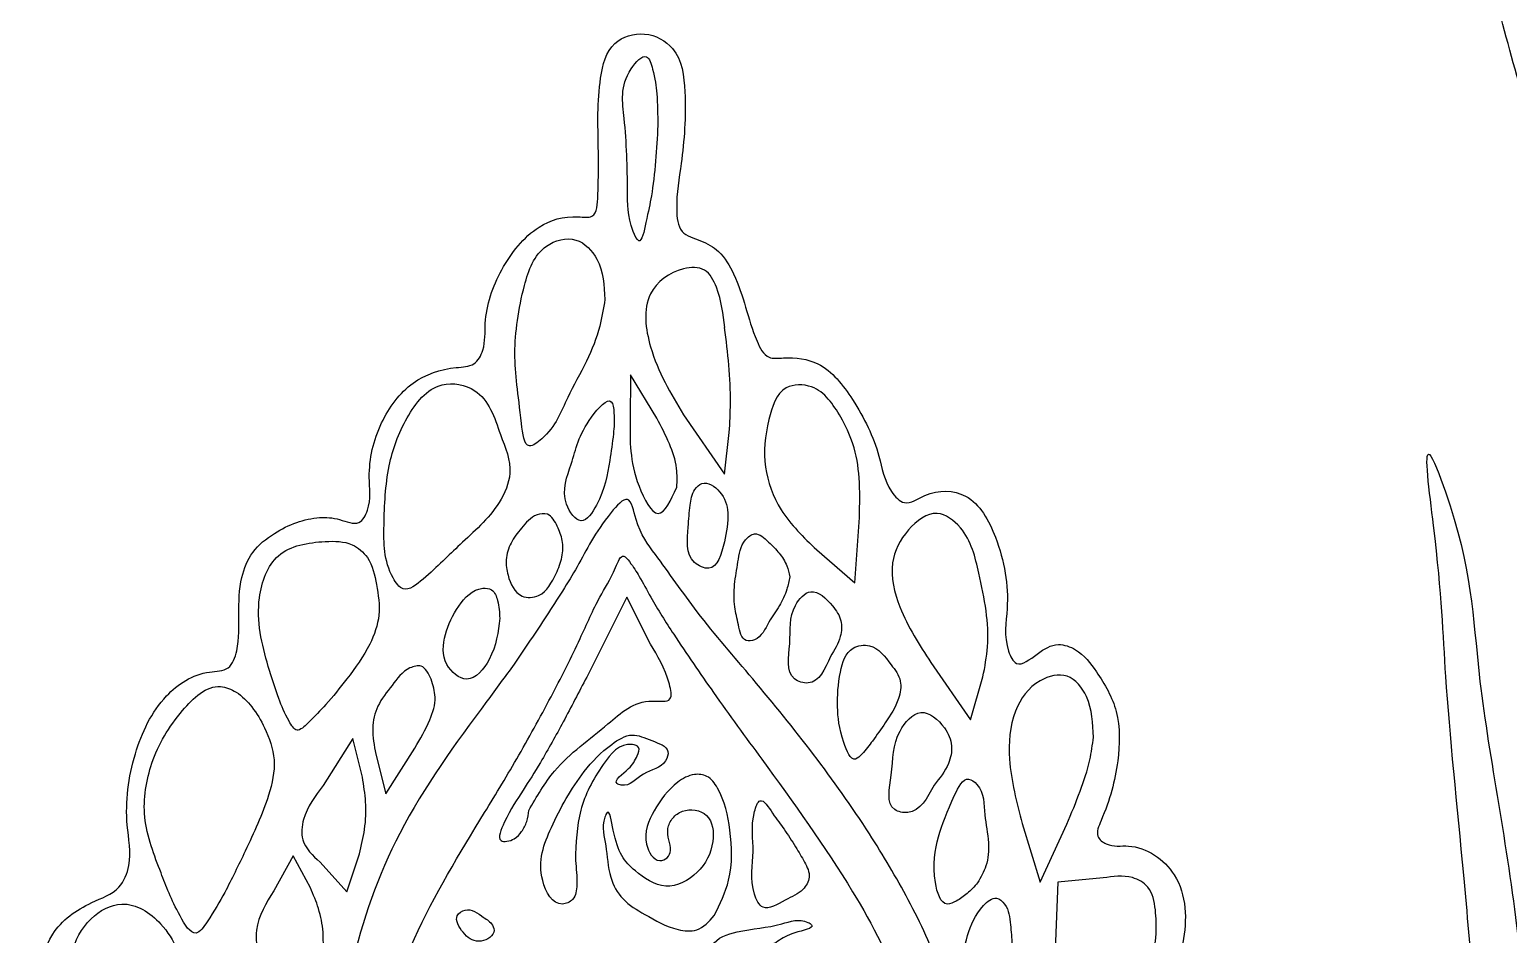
# Model space of a CAD drawing. Extents: x 1 to 188, y -1 to 173.
# Drawn here: x 86.24 to 113.23, y 89.66 to 106.17 of the extents above; entities that cross this region are included whole.
import ezdxf

# ---------------------------------------------------------------- set-up
doc = ezdxf.new("R2010")
doc.units = 0
doc.layers.get('0').update_dxf_attribs({"linetype": 'CONTINUOUS'})

msp = doc.modelspace()

# ---------------------------------------------------------------- linework, layer by layer
at = {"color": 7}
for p, q in [((97.702158, 104.422546), (97.702158, 104.422546)), ((96.736344, 101.247173), (96.736344, 101.247173)), ((98.922903, 100.7344), (98.923007, 100.7344)), ((97.202151, 99.874099), (97.200828, 99.035844)), ((97.686238, 99.080349), (97.202151, 99.874099)), ((98.171624, 99.141301), (98.919054, 98.058266)), ((101.045156, 99.103238), (101.045156, 99.103238)), ((98.919054, 98.058266), (99.007655, 98.818332)), ((94.828471, 98.784386), (94.828471, 98.784386)), ((96.824004, 98.308218), (96.824004, 98.308218)), ((98.050932, 97.823578), (98.050861, 97.823578)), ((101.300407, 96.078797), (101.381983, 97.271734)), ((98.918406, 96.829023), (98.918406, 96.829023)), ((100.602867, 96.681123), (101.300407, 96.078797)), ((95.848665, 96.250334), (95.848678, 96.250334)), ((100.109782, 96.188104), (100.109782, 96.188104)), ((103.562962, 96.251734), (103.562962, 96.251734)), ((97.139186, 95.816002), (96.404123, 94.358727)), ((97.566149, 94.960128), (97.139186, 95.816002)), ((94.818115, 95.430628), (94.818115, 95.430628)), ((100.855076, 94.735457), (100.855076, 94.735457)), ((102.687054, 94.62276), (103.412242, 93.576312)), ((92.02792, 94.325543), (92.02792, 94.325543)), ((93.564408, 94.317071), (93.564408, 94.317071)), ((103.412242, 93.576312), (103.636889, 94.359611)), ((101.854773, 93.525425), (101.854773, 93.525425)), ((92.135209, 93.234767), (91.592411, 92.377477)), ((92.311871, 92.53089), (92.135209, 93.234767)), ((105.655041, 93.259516), (105.655041, 93.259516)), ((92.556335, 92.951821), (92.738522, 92.225932)), ((92.738522, 92.225932), (93.268321, 93.062692)), ((92.311871, 92.53089), (92.311871, 92.53089)), ((102.747114, 92.388679), (102.747114, 92.388679)), ((95.347282, 91.924804), (95.347282, 91.924804)), ((104.355911, 91.683644), (104.68438, 90.613682)), ((104.68438, 90.613682), (105.168269, 91.672016)), ((90.17259, 91.183733), (90.17259, 91.183733)), ((91.047803, 91.099365), (90.693378, 90.459647)), ((91.361771, 90.512709), (91.047803, 91.099365)), ((91.538036, 90.980488), (92.026457, 90.44079)), ((92.026457, 90.44079), (92.257494, 91.133904)), ((96.197396, 91.011055), (96.197396, 91.011055)), ((100.382964, 90.981967), (100.382964, 90.981967)), ((91.361771, 90.512709), (91.361771, 90.512709)), ((103.540372, 90.602845), (103.540372, 90.602845)), ((105.004574, 90.613682), (104.925664, 88.63734)), ((105.830899, 90.694089), (105.004574, 90.613682)), ((94.523295, 89.970912), (94.523295, 89.970912)), ((98.733949, 90.005128), (98.733949, 90.005141))]:
    msp.add_line(p, q, dxfattribs=at)
for points, knots in [([(117.446219, 102.850662), (117.865267, 104.054382), (118.766193, 106.642302), (120.568147, 110.584883), (122.807544, 114.843044), (124.917188, 118.64939), (126.413617, 121.887692), (126.655291, 124.124901), (126.634353, 125.788718), (126.101558, 127.35199), (125.221147, 129.05381), (124.334047, 130.751263), (123.804243, 132.335608), (123.814509, 133.733146), (123.92034, 135.233425), (124.291992, 136.962873), (124.869288, 138.959057), (125.481406, 140.963585), (125.847211, 142.915836), (125.885482, 144.684504), (125.904662, 146.254648), (125.707989, 147.609298), (124.652392, 150.044874), (121.599069, 153.573456), (115.550244, 156.867058), (109.373213, 158.898534), (103.045572, 159.422406), (96.563936, 159.176204), (89.237774, 158.553854), (82.648987, 157.860588), (77.964211, 157.116389), (74.821133, 156.092497), (72.377963, 154.30178), (69.993761, 151.912538), (67.405841, 148.68157), (64.892255, 145.299655), (63.806221, 141.033954), (64.66931, 137.906266), (65.301458, 135.533253), (65.569231, 134.218868), (65.768545, 133.145069), (65.576987, 132.092694), (65.314565, 130.839715), (64.653574, 128.360181), (63.572866, 125.189942), (64.478926, 120.703363), (66.840087, 117.827486), (68.750721, 115.16341), (70.007088, 113.337302), (71.282828, 111.362551), (72.385125, 109.067236), (73.44554, 106.616931), (73.957275, 104.749094), (74.185371, 103.806376), (74.243205, 103.415413), (74.910113, 103.231481), (74.99646, 105.42676), (75.944609, 106.983604), (76.53994, 109.336243), (76.929217, 111.37957), (77.137844, 113.336094), (77.30285, 115.589708), (77.29733, 117.470063), (77.421216, 118.892311), (77.088255, 119.386339), (76.720948, 119.531255), (76.614576, 119.183169), (76.788755, 118.833282), (76.863654, 118.272256), (76.938711, 117.636754), (76.950484, 117.173297), (76.956407, 116.94014)], [0, 0, 0, 0, 3.821929, 8.216898, 12.98969, 18.241239, 21.318988, 23.569141, 24.935939, 26.27059, 28.46998, 30.687409, 32.018652, 33.424345, 34.837839, 36.533392, 38.713708, 41.074361, 42.81839, 44.650183, 46.370958, 47.529455, 48.721388, 54.283135, 61.087564, 69.190288, 73.589715, 80.064205, 88.627765, 95.649947, 99.929349, 102.86038, 105.449182, 108.926439, 112.965365, 117.881479, 121.449532, 125.706272, 127.384625, 128.832509, 129.741116, 130.624447, 132.006177, 133.592136, 138.333588, 141.823084, 146.770997, 149.297697, 151.684286, 153.416201, 156.346899, 159.293101, 161.473738, 162.009032, 162.353139, 162.484879, 163.900076, 166.490474, 169.146982, 170.757758, 172.794504, 175.036781, 177.490387, 178.597616, 179.035581, 179.30404, 179.481569, 179.934792, 180.470401, 181.160675, 181.859513, 181.859513, 181.859513, 181.859513]), ([(109.814048, 144.635614), (110.074855, 144.66424), (110.579785, 144.719661), (111.392565, 144.511368), (112.092492, 144.140706), (112.762035, 143.741482), (113.159928, 143.595919), (113.527326, 143.315524), (113.56884, 143.697819), (113.599222, 144.062885), (113.603768, 144.929975), (113.655586, 146.034826), (114.019029, 147.247586), (114.188387, 148.078396), (114.835719, 148.523487), (114.68516, 147.238941), (114.745041, 146.061579), (114.653117, 143.665819), (115.551891, 141.173361), (117.279047, 138.723328), (119.121168, 136.154241), (120.655106, 133.664787), (121.748672, 131.601432), (122.370421, 129.410121), (122.215633, 126.196509), (121.93378, 122.766813), (121.622476, 119.595365), (120.954204, 117.578795), (119.629481, 115.925077), (117.624192, 114.697899), (115.349518, 114.258419), (113.810543, 114.303665), (113.130365, 115.38142), (113.095116, 114.251615), (113.218526, 113.442069), (113.389029, 111.87347), (113.658891, 110.395651), (114.10871, 108.323954), (114.927389, 105.499777), (115.845718, 103.914728), (116.490987, 100.901192), (117.022637, 101.64062), (117.202716, 102.144603), (117.357221, 102.592601), (117.446219, 102.850656)], [0, 0, 0, 0, 0.781814, 1.513619, 2.463513, 3.192711, 3.735649, 3.975555, 4.154905, 4.607851, 5.241053, 6.659716, 7.960509, 8.992891, 9.238203, 9.829524, 11.362751, 13.993134, 16.339871, 19.313011, 22.906985, 25.845323, 28.076769, 29.895703, 32.597541, 37.632471, 40.266089, 42.136036, 43.910512, 46.511331, 49.01211, 50.734677, 51.147669, 51.566173, 52.978287, 54.381669, 56.021929, 57.547042, 60.810467, 64.056746, 65.599297, 65.863679, 66.460744, 67.271921, 67.271921, 67.271921, 67.271921]), ([(113.071349, 79.68179), (113.04682, 80.681541), (112.989771, 83.00669), (112.747128, 86.721988), (112.453284, 90.509899), (112.050932, 94.321817), (112.013338, 96.110944), (111.620347, 98.940752), (112.5603, 96.552317), (112.603641, 94.169236), (113.355865, 90.644262), (113.562678, 87.63183), (114.04882, 86.446497), (113.839323, 85.164373), (114.238261, 85.233433), (114.447602, 85.408361), (114.753338, 85.658518), (115.11294, 85.968748), (115.513249, 86.247879), (116.128091, 86.641146), (117.1516, 86.831113), (118.388688, 86.83287), (119.354066, 86.532909), (119.83398, 86.251065), (120.090105, 86.104825), (120.745598, 86.637093), (119.09513, 88.839555), (118.69797, 91.714567), (116.826325, 95.752925), (115.195556, 99.797893), (113.770401, 103.857145), (112.904382, 107.039133), (112.346875, 109.570642), (112.187454, 111.790674), (112.196924, 114.119464), (112.246785, 116.459882), (112.328258, 118.278266), (112.458524, 119.684536), (112.597148, 120.472509), (112.659646, 121.089291), (112.284431, 121.221987), (111.907647, 120.962884), (111.925769, 120.134792), (111.870092, 119.071226), (111.881144, 117.877922), (111.741845, 116.88878), (111.201045, 115.981748), (110.349079, 115.082825), (108.994952, 114.387944), (107.619402, 114.261587), (106.672579, 114.324225), (105.925116, 114.166833), (105.953722, 113.635999), (105.812525, 113.13808), (105.52472, 112.549209), (104.986463, 111.675183), (103.990305, 110.712915), (102.47686, 109.945539), (101.086732, 109.691985), (99.996262, 109.698437), (99.210751, 110.007733), (98.771913, 110.358426), (98.521319, 110.558686)], [0, 0, 0, 0, 3.003591, 6.985535, 11.085953, 14.722961, 17.488728, 18.784951, 19.523636, 22.909573, 27.551259, 29.853106, 31.526741, 32.210397, 32.335267, 32.623652, 33.027175, 33.521366, 34.04652, 34.491576, 35.699792, 37.079743, 38.215663, 38.599667, 38.849046, 38.959182, 40.944183, 44.577963, 48.851061, 53.734948, 57.829056, 61.708248, 63.633629, 65.59139, 68.36778, 70.624433, 72.599371, 73.867508, 74.769632, 75.175263, 75.447596, 75.75635, 76.39068, 77.710848, 79.074764, 79.943706, 80.65977, 82.201618, 83.601161, 85.144912, 86.190761, 86.647181, 87.074408, 87.554292, 88.245028, 89.012898, 90.635632, 92.318682, 94.031522, 94.83303, 95.553274, 96.512079, 96.512079, 96.512079, 96.512079]), ([(81.21165, 77.116257), (80.945817, 77.503504), (80.484374, 78.175702), (80.643511, 79.527056), (81.529241, 80.273408), (82.311437, 81.080512), (82.950729, 81.866708), (83.633061, 82.88635), (84.249728, 83.917785), (85.247455, 84.687101), (86.130836, 84.549482), (86.546477, 84.23689), (86.925236, 84.290667), (86.816198, 84.642088), (86.839323, 84.99486), (86.870565, 85.479813), (86.973377, 86.027805), (87.052767, 86.615729), (86.973228, 87.23682), (86.664099, 87.933723), (86.336723, 88.7454), (86.578179, 89.748076), (87.245433, 90.22287), (87.88434, 90.438649), (88.121149, 91.022071), (87.948874, 91.843949), (88.091634, 92.934612), (88.590184, 94.002767), (89.307514, 94.471025), (89.902683, 94.464636), (90.072466, 94.959319), (90.048201, 95.500258), (90.062192, 96.123897), (90.279998, 96.666721), (90.676714, 96.982345), (91.094969, 97.192385), (91.512279, 97.284756), (91.881552, 97.260965), (92.25204, 97.089302), (92.48644, 97.52036), (92.384767, 98.135867), (92.586376, 98.994985), (93.162661, 99.77988), (93.837712, 100.015363), (94.365033, 100.01889), (94.566499, 100.387108), (94.516381, 100.991449), (94.804829, 101.816638), (95.409255, 102.592558), (96.057967, 102.798453), (96.592734, 102.709479), (96.621596, 103.379934), (96.621869, 104.126506), (96.584432, 105.081771), (96.805079, 105.969935), (97.474424, 106.174301), (98.121407, 105.826892), (98.23901, 104.85072), (98.165081, 103.872564), (98.019541, 103.06414), (98.075951, 102.441922), (98.499583, 102.334653), (98.860584, 102.125616), (99.128318, 101.673506), (99.310749, 101.098691), (99.452394, 100.594901), (99.674522, 100.147488), (100.131641, 100.206309), (100.74774, 100.123769), (101.336552, 99.362751), (101.74043, 98.541852), (101.846552, 97.848399), (102.221286, 97.445827), (102.679497, 97.787541), (103.455153, 97.761371), (103.979066, 96.78465), (104.148857, 95.77652), (103.994404, 95.023964), (104.260789, 94.48413), (104.643144, 94.808416), (104.969773, 95.002841), (105.421763, 94.849503), (105.768539, 94.392468), (106.154128, 93.72522), (106.123307, 92.725733), (105.932192, 92.037219), (105.671073, 91.465303), (105.947571, 91.24208), (106.49401, 91.34846), (107.351775, 90.749275), (107.376168, 89.354231), (106.940528, 88.524539), (106.69896, 88.064462)], [0, 0, 0, 0, 1.367087, 2.37304, 3.742671, 4.687002, 5.77206, 6.770142, 8.363903, 9.393074, 10.311077, 10.780126, 10.961266, 11.242665, 11.606566, 12.115002, 12.661467, 13.290748, 13.884323, 14.508781, 15.578568, 16.443394, 17.36032, 17.930625, 18.365507, 19.098326, 20.408261, 21.609671, 22.510056, 22.854876, 23.203989, 23.868357, 24.546136, 25.041865, 25.567398, 26.020944, 26.447755, 26.815118, 27.17159, 27.441185, 28.045259, 29.061473, 29.99055, 30.825815, 31.154051, 31.450871, 31.941602, 32.964832, 33.998404, 34.737851, 34.988333, 35.3839, 36.269941, 37.526156, 38.207084, 38.777681, 39.353912, 40.174917, 41.481609, 42.325491, 42.738865, 43.115476, 43.496738, 43.988698, 44.636648, 45.286542, 45.653468, 45.915608, 46.553256, 47.463892, 48.6037, 49.286648, 49.598069, 49.99254, 50.733077, 51.662479, 52.979677, 53.757793, 54.026307, 54.436516, 54.861518, 55.1868, 55.741923, 56.553247, 57.454521, 58.587049, 58.876501, 59.084332, 59.491022, 60.477387, 61.728022, 63.284744, 63.284744, 63.284744, 63.284744]), ([(97.702158, 104.422546), (97.699645, 104.620415), (97.695148, 104.97439), (97.644621, 105.35406), (97.501523, 105.802105), (96.988919, 105.24556), (97.124466, 104.441916), (97.157733, 103.379659), (97.142483, 102.723985), (97.389791, 102.185283), (97.509482, 102.776681), (97.597238, 103.151469), (97.671339, 103.7852), (97.691834, 104.209044), (97.702158, 104.422546)], [0, 0, 0, 0, 0.578692, 1.035245, 1.28758, 1.643229, 2.556679, 3.874995, 4.62603, 4.822995, 5.180431, 5.675657, 6.316407, 6.966783, 6.966783, 6.966783, 6.966783]), ([(96.736344, 101.247173), (96.723184, 101.501208), (96.700908, 101.931206), (96.231089, 102.43666), (95.506781, 102.246242), (95.195319, 101.36244), (95.035513, 100.202483), (95.17209, 99.428708), (95.269755, 98.463793), (95.817555, 98.861771), (96.00959, 99.416396), (96.40841, 100.097814), (96.647966, 100.695491), (96.710308, 101.084646), (96.736344, 101.247173)], [0, 0, 0, 0, 0.749667, 1.268939, 1.816521, 2.641881, 3.887315, 5.173402, 5.607146, 5.864333, 6.756788, 7.501158, 8.187818, 8.680259, 8.680259, 8.680259, 8.680259]), ([(98.923007, 100.7344), (98.895447, 100.979083), (98.853949, 101.347508), (98.592759, 101.847706), (98.023217, 101.832988), (97.393081, 101.349468), (97.543073, 100.194419), (97.938726, 99.531515), (98.171624, 99.141301)], [0, 0, 0, 0, 0.751619, 1.131731, 1.514549, 2.270888, 3.236086, 4.617262, 4.617262, 4.617262, 4.617262]), ([(99.007655, 98.818332), (99.017456, 98.99871), (99.039725, 99.408543), (99.005729, 100.049369), (98.950532, 100.50589), (98.922903, 100.7344)], [0, 0, 0, 0, 0.541666, 1.230704, 1.921247, 1.921247, 1.921247, 1.921247]), ([(94.828471, 98.784386), (94.722981, 99.100511), (94.548651, 99.622927), (93.623392, 99.804239), (93.064029, 99.074057), (92.741387, 98.181428), (92.699397, 97.160745), (92.696113, 96.397027), (93.075294, 95.857398), (93.605858, 96.29681), (94.093419, 96.795097), (94.764176, 97.367965), (95.090485, 98.129403), (94.922714, 98.548796), (94.828471, 98.784386)], [0, 0, 0, 0, 0.926339, 1.530836, 2.406219, 3.341334, 4.427413, 5.406823, 5.679854, 6.084414, 7.00644, 8.054593, 8.62264, 9.350731, 9.350731, 9.350731, 9.350731]), ([(101.045156, 99.103238), (100.900033, 99.333341), (100.667004, 99.702823), (99.914731, 99.708639), (99.68368, 98.964176), (99.599566, 98.207568), (99.92592, 97.326751), (100.365191, 96.907803), (100.602867, 96.681123)], [0, 0, 0, 0, 0.766234, 1.230365, 1.888654, 2.757402, 3.586851, 4.564757, 4.564757, 4.564757, 4.564757]), ([(96.824004, 98.308218), (96.849452, 98.474141), (96.894838, 98.770059), (96.918048, 99.096222), (96.860539, 99.541392), (96.265707, 98.880057), (96.182115, 98.335431), (95.88804, 97.646453), (96.307355, 97.061617), (96.723252, 97.67014), (96.783311, 98.050507), (96.824004, 98.308218)], [0, 0, 0, 0, 0.492512, 0.878375, 1.084395, 1.538336, 2.475698, 3.213522, 3.612864, 4.01487, 4.859514, 4.859514, 4.859514, 4.859514]), ([(98.050861, 97.823578), (98.054531, 97.938209), (98.063244, 98.210391), (97.919148, 98.638065), (97.766251, 98.92841), (97.686238, 99.080349)], [0, 0, 0, 0, 0.342054, 0.812179, 1.328275, 1.328275, 1.328275, 1.328275]), ([(101.381983, 97.271734), (101.38816, 97.512594), (101.399734, 97.963951), (101.302278, 98.595667), (101.125884, 98.943876), (101.045156, 99.103238)], [0, 0, 0, 0, 0.723153, 1.355144, 1.88846, 1.88846, 1.88846, 1.88846]), ([(97.200828, 99.035844), (97.192443, 98.672042), (97.179819, 98.124373), (97.714702, 97.095385), (97.94011, 97.583564), (98.050932, 97.823578)], [0, 0, 0, 0, 1.202994, 1.810997, 2.39903, 2.39903, 2.39903, 2.39903]), ([(98.918406, 96.829023), (98.955836, 97.005625), (99.022327, 97.319344), (98.897224, 97.741798), (98.551831, 97.96651), (98.334176, 97.750389), (98.279025, 97.459083), (98.259336, 97.027191), (98.193032, 96.493093), (98.767736, 96.243104), (98.858222, 96.594983), (98.918406, 96.829023)], [0, 0, 0, 0, 0.531174, 0.943586, 1.300979, 1.466986, 1.765847, 2.167114, 2.822634, 3.105176, 3.666333, 3.666333, 3.666333, 3.666333]), ([(94.632931, 78.100431), (94.185561, 78.918277), (93.342626, 80.459263), (92.587686, 82.932842), (92.3898, 85.306336), (92.513004, 87.567269), (93.250914, 89.790986), (94.298579, 91.483107), (95.186637, 92.949087), (95.768731, 94.01546), (96.249237, 94.961892), (96.60898, 95.793423), (96.864797, 96.176346), (97.047645, 96.646456), (97.236107, 96.401145), (97.381032, 96.175582), (97.628809, 95.702288), (98.075414, 95.00123), (98.757262, 94.012351), (99.880949, 92.473992), (101.167348, 90.70406), (102.24186, 88.665833), (102.676732, 86.875773), (102.678015, 85.211389), (102.573562, 83.481525), (102.127104, 82.566331), (102.103949, 81.675072), (102.37018, 82.22289), (102.592361, 82.588651), (102.984409, 83.511827), (103.140541, 84.697244), (103.147375, 86.160171), (103.169744, 87.645123), (102.882063, 89.069513), (102.299318, 90.290396), (101.514693, 91.613911), (100.559316, 92.957033), (99.477778, 94.289006), (98.47004, 95.444137), (97.754793, 96.476593), (97.320318, 97.043119), (97.195845, 97.758416), (96.584403, 97.074036), (96.289887, 96.425959), (95.662585, 95.465898), (95.129942, 94.653096), (94.172859, 93.37188), (92.928143, 91.660305), (91.987761, 89.04189), (91.776396, 86.243065), (91.999739, 83.419509), (93.086491, 80.120599), (93.962012, 78.980809), (95.382883, 76.10694), (95.35319, 77.269151), (94.969217, 77.712303), (94.63292, 78.100431)], [0, 0, 0, 0, 2.791688, 5.260099, 7.689056, 9.908335, 12.005644, 14.637131, 15.855511, 17.156367, 18.259757, 19.101024, 19.713502, 19.967637, 20.115461, 20.437412, 20.868627, 21.667809, 22.956923, 24.458265, 27.389468, 29.511398, 31.334585, 32.828247, 34.551371, 36.2693, 36.372747, 36.658377, 37.254852, 38.252652, 39.342651, 40.919304, 42.605558, 43.79585, 45.238166, 46.638785, 48.411286, 50.180142, 51.767869, 53.062905, 53.793674, 54.190853, 54.57001, 55.740719, 56.795762, 57.85575, 58.692424, 61.583458, 64.169155, 66.928852, 69.888202, 72.865083, 76.231861, 77.498518, 77.714755, 79.240019, 79.240019, 79.240019, 79.240019]), ([(95.848678, 96.250334), (95.889842, 96.347781), (95.970017, 96.537579), (95.979724, 96.848494), (95.875562, 97.106537), (95.736986, 97.361383), (95.419754, 97.324982), (95.220818, 97.08584), (95.00882, 96.821489), (94.915877, 96.508922), (94.963787, 96.164694), (95.136248, 95.784778), (95.636729, 95.820912), (95.766831, 96.084523), (95.848665, 96.250334)], [0, 0, 0, 0, 0.316486, 0.61642, 0.893263, 1.176094, 1.365351, 1.737995, 2.070339, 2.387629, 2.672152, 3.130335, 3.433887, 3.948535, 3.948535, 3.948535, 3.948535]), ([(103.562962, 96.251734), (103.49578, 96.546965), (103.391507, 97.005189), (102.769683, 97.477688), (102.212407, 97.043633), (101.89229, 96.409834), (102.120534, 95.495418), (102.477257, 94.945928), (102.687054, 94.62276)], [0, 0, 0, 0, 0.898542, 1.394617, 1.998149, 2.667374, 3.481342, 4.643617, 4.643617, 4.643617, 4.643617]), ([(100.109782, 96.188104), (100.095998, 96.256656), (100.064607, 96.412769), (99.91925, 96.6314), (99.73164, 96.816222), (99.499621, 97.035841), (99.216002, 96.813199), (99.171002, 96.458846), (99.091749, 96.055458), (99.088577, 95.653522), (99.173283, 95.338261), (99.235384, 94.99117), (99.579824, 95.041935), (99.7118, 95.357964), (99.924922, 95.646351), (100.060714, 95.927045), (100.095329, 96.111208), (100.109782, 96.188104)], [0, 0, 0, 0, 0.208824, 0.475557, 0.757629, 1.052135, 1.250839, 1.676934, 2.089771, 2.502149, 2.83622, 3.154685, 3.308229, 3.72459, 4.081355, 4.408187, 4.642481, 4.642481, 4.642481, 4.642481]), ([(92.02792, 94.325543), (92.179123, 94.528325), (92.441018, 94.879557), (92.657387, 95.487478), (92.574781, 96.031328), (92.475051, 96.51757), (92.097375, 96.83782), (91.501263, 96.844064), (90.689454, 96.71046), (90.310075, 95.645423), (90.51948, 94.764898), (90.764665, 94.001604), (90.9107, 93.644411), (91.113224, 93.315402), (91.392778, 93.600117), (91.671988, 93.871245), (91.899438, 94.161553), (92.02792, 94.325543)], [0, 0, 0, 0, 0.758356, 1.313526, 1.871841, 2.391755, 2.755611, 3.250771, 4.139952, 4.980997, 6.246759, 6.861357, 7.318531, 7.533432, 7.768953, 8.237612, 8.846041, 8.846041, 8.846041, 8.846041]), ([(103.636889, 94.359611), (103.671561, 94.543326), (103.746698, 94.941453), (103.710226, 95.583993), (103.613159, 96.024124), (103.562962, 96.251734)], [0, 0, 0, 0, 0.559347, 1.212153, 1.91131, 1.91131, 1.91131, 1.91131]), ([(94.818115, 95.430628), (94.812528, 95.537255), (94.803171, 95.715797), (94.705678, 95.967764), (94.362033, 96.005284), (94.030633, 95.64892), (93.797499, 95.161048), (93.74728, 94.598818), (94.258062, 94.17255), (94.739817, 94.759191), (94.789106, 95.181866), (94.818115, 95.430628)], [0, 0, 0, 0, 0.327774, 0.548842, 0.713761, 1.257283, 1.832635, 2.377717, 2.826816, 3.369473, 4.145686, 4.145686, 4.145686, 4.145686]), ([(100.855076, 94.735457), (100.926728, 94.850899), (101.049184, 95.048196), (101.073704, 95.407226), (100.875239, 95.697149), (100.516406, 96.047488), (100.077033, 95.560984), (100.157054, 95.026144), (100.013676, 94.348258), (100.609203, 94.17018), (100.753362, 94.50161), (100.855076, 94.735457)], [0, 0, 0, 0, 0.40494, 0.692061, 1.006182, 1.477991, 1.850684, 2.562018, 3.203736, 3.467682, 4.100195, 4.100195, 4.100195, 4.100195]), ([(95.347282, 91.924804), (95.491798, 92.175672), (95.854788, 92.805791), (96.714484, 93.396503), (97.324471, 93.994154), (97.994215, 93.875187), (97.871787, 94.467632), (97.697236, 94.748898), (97.566149, 94.960128)], [0, 0, 0, 0, 0.859552, 2.158985, 3.072547, 3.393683, 3.66261, 4.473687, 4.473687, 4.473687, 4.473687]), ([(101.854773, 93.525425), (101.948175, 93.664312), (102.101319, 93.892032), (102.171894, 94.306311), (101.923933, 94.629837), (101.670058, 94.978239), (101.162107, 94.911358), (100.998666, 94.393613), (100.968603, 93.78851), (101.020342, 93.332514), (101.246118, 92.767574), (101.475343, 93.001278), (101.640389, 93.211054), (101.776964, 93.411326), (101.854773, 93.525425)], [0, 0, 0, 0, 0.502879, 0.824523, 1.165995, 1.688832, 1.993747, 2.485024, 3.118148, 3.782633, 4.152825, 4.298656, 4.606392, 5.013848, 5.013848, 5.013848, 5.013848]), ([(93.564408, 94.317071), (93.516696, 94.423375), (93.436424, 94.602226), (93.072195, 94.513549), (92.85791, 94.200757), (92.569808, 93.858726), (92.466839, 93.40172), (92.525185, 93.108417), (92.556335, 92.951821)], [0, 0, 0, 0, 0.300883, 0.50622, 0.962457, 1.420118, 1.835426, 2.31115, 2.31115, 2.31115, 2.31115]), ([(90.17259, 91.183733), (90.329284, 91.516116), (90.578093, 92.043897), (90.758918, 92.837698), (90.562256, 93.392673), (90.316476, 93.809808), (90.048279, 94.08448), (89.548165, 94.288884), (88.89794, 93.667432), (88.42981, 92.860439), (88.24346, 91.775292), (88.628775, 90.812093), (88.855782, 90.200658), (89.240031, 89.550109), (89.566583, 90.019564), (89.831695, 90.471885), (90.048405, 90.924413), (90.17259, 91.183733)], [0, 0, 0, 0, 1.106239, 1.756559, 2.366675, 2.813071, 3.206753, 3.507095, 4.324989, 5.439723, 6.431025, 7.490678, 8.348585, 8.77845, 9.0657, 9.692578, 10.533959, 10.533959, 10.533959, 10.533959]), ([(93.268321, 93.062692), (93.365367, 93.228851), (93.533616, 93.516921), (93.678506, 93.96311), (93.599189, 94.209173), (93.564408, 94.317071)], [0, 0, 0, 0, 0.581433, 1.008033, 1.341179, 1.341179, 1.341179, 1.341179]), ([(96.404123, 94.358727), (96.262127, 94.084809), (95.989199, 93.558317), (95.611908, 92.877091), (95.219298, 92.248094), (94.971356, 91.891493), (94.728485, 91.310642), (95.092869, 91.380509), (95.22381, 91.539107), (95.32381, 91.719211), (95.33952, 91.856815), (95.347282, 91.924804)], [0, 0, 0, 0, 0.922823, 1.773737, 2.369519, 3.050657, 3.38593, 3.630135, 3.81691, 4.025676, 4.229569, 4.229569, 4.229569, 4.229569]), ([(105.655041, 93.259516), (105.64499, 93.511527), (105.628154, 93.933622), (105.213601, 94.473377), (104.566208, 94.311095), (104.140519, 93.706211), (104.074445, 92.74437), (104.253043, 92.071309), (104.355911, 91.683644)], [0, 0, 0, 0, 0.754652, 1.263968, 1.764827, 2.476979, 3.360678, 4.561042, 4.561042, 4.561042, 4.561042]), ([(102.747114, 92.388679), (102.846447, 92.511603), (103.015293, 92.720548), (103.098591, 93.119823), (102.939498, 93.48617), (102.49314, 93.866623), (101.979905, 93.26331), (102.013177, 92.693109), (101.84389, 91.945406), (102.453832, 91.827071), (102.622444, 92.149947), (102.747114, 92.388679)], [0, 0, 0, 0, 0.470336, 0.799477, 1.153388, 1.66479, 2.173146, 2.997538, 3.624863, 3.869822, 4.564827, 4.564827, 4.564827, 4.564827]), ([(96.197396, 91.011055), (96.209104, 91.32516), (96.232646, 91.956753), (96.610985, 92.662903), (97.030733, 93.199947), (97.392849, 93.086706), (97.302528, 92.860208), (97.210047, 92.693504), (96.847881, 92.441615), (97.177639, 92.334975), (97.415677, 92.65449), (97.822557, 92.699812), (97.937931, 93.081855), (97.565162, 93.196236), (97.226167, 93.367338), (96.752652, 93.079086), (96.236575, 92.53663), (95.765019, 91.681273), (95.438009, 90.833911), (95.827064, 90.128451), (96.200237, 90.295891), (96.241548, 90.631547), (96.214312, 90.865652), (96.197396, 91.011055)], [0, 0, 0, 0, 0.920974, 1.851868, 2.496296, 2.621012, 2.773597, 3.059749, 3.401917, 3.483343, 3.934254, 4.406898, 4.57939, 4.93582, 5.310032, 5.71817, 6.425192, 7.609442, 8.588199, 9.149179, 9.352926, 9.626051, 10.073766, 10.073766, 10.073766, 10.073766]), ([(105.168269, 91.672016), (105.252231, 91.872686), (105.4129, 92.256686), (105.589321, 92.786416), (105.635881, 93.121591), (105.655041, 93.259516)], [0, 0, 0, 0, 0.652957, 1.24949, 1.666606, 1.666606, 1.666606, 1.666606]), ([(98.733949, 90.005141), (98.837399, 90.216886), (99.07603, 90.705324), (99.047793, 91.536741), (98.907248, 92.186982), (98.634047, 92.569717), (98.327687, 92.602954), (97.953073, 92.393028), (97.626076, 91.946434), (97.38929, 91.41512), (97.647027, 90.958625), (97.89292, 91.046585), (97.956397, 91.212899), (97.899867, 91.390307), (97.863928, 91.596581), (97.965045, 91.797732), (98.2043, 91.976402), (98.690023, 91.900512), (98.753457, 91.282262), (98.479145, 90.760698), (97.844404, 90.416751), (97.171365, 90.881539), (96.92822, 91.213265), (96.819276, 91.997199), (96.661243, 91.639657), (96.781383, 91.268984), (96.789324, 90.738306), (97.045667, 90.27138), (97.519175, 89.996129), (97.945199, 89.749012), (98.458002, 89.695988), (98.636417, 89.895863), (98.733949, 90.005128)], [0, 0, 0, 0, 0.698796, 1.611929, 2.412611, 2.70089, 2.927469, 3.264037, 3.937822, 4.566862, 4.948756, 5.095151, 5.24268, 5.433897, 5.644154, 5.852393, 6.069981, 6.51618, 7.002502, 7.63425, 8.26161, 8.8817, 9.727193, 10.066718, 10.161983, 10.680413, 11.262829, 11.717351, 12.203804, 12.871133, 13.213268, 13.625833, 13.625833, 13.625833, 13.625833]), ([(91.592411, 92.377477), (91.447964, 92.186194), (91.228229, 91.89521), (91.172611, 91.319698), (91.403535, 91.10534), (91.538036, 90.980488)], [0, 0, 0, 0, 0.711121, 1.081777, 1.598811, 1.598811, 1.598811, 1.598811]), ([(92.257494, 91.133904), (92.292869, 91.281583), (92.367293, 91.592277), (92.38591, 92.066628), (92.335691, 92.38153), (92.311871, 92.53089)], [0, 0, 0, 0, 0.455012, 0.957273, 1.410439, 1.410439, 1.410439, 1.410439]), ([(103.540372, 90.602845), (103.598176, 90.703479), (103.727233, 90.928158), (103.757224, 91.37092), (103.647021, 91.85406), (103.666625, 92.308564), (103.302792, 92.583184), (103.022145, 92.00659), (102.800519, 91.449388), (102.690746, 90.80974), (102.880311, 90.144857), (103.180146, 90.278797), (103.359116, 90.407722), (103.477511, 90.535175), (103.540372, 90.602845)], [0, 0, 0, 0, 0.345018, 0.770302, 1.283061, 1.855126, 2.034789, 2.424369, 3.239145, 4.074265, 4.522937, 4.692269, 4.934431, 5.208539, 5.208539, 5.208539, 5.208539]), ([(100.382964, 90.981967), (100.328727, 91.074318), (100.210389, 91.27582), (100.007881, 91.587242), (99.824314, 91.823157), (99.574322, 92.223253), (99.380382, 91.68289), (99.49666, 91.176031), (99.357278, 90.580879), (99.626741, 90.038575), (100.028375, 90.308601), (100.336686, 90.420573), (100.513806, 90.720363), (100.428779, 90.890365), (100.382964, 90.981967)], [0, 0, 0, 0, 0.323895, 0.706704, 1.066102, 1.389243, 1.612392, 2.337717, 3.117089, 3.404586, 3.827398, 4.209412, 4.456219, 4.744582, 4.744582, 4.744582, 4.744582]), ([(106.533238, 88.670006), (106.596211, 88.829133), (106.723696, 89.15128), (106.81066, 89.644414), (106.796682, 90.105285), (106.715025, 90.532675), (106.302137, 90.763215), (106.011294, 90.720551), (105.830899, 90.694089)], [0, 0, 0, 0, 0.513197, 1.038951, 1.479681, 1.91815, 2.24546, 2.780052, 2.780052, 2.780052, 2.780052]), ([(90.693378, 90.459647), (90.554079, 90.235302), (90.33436, 89.881434), (90.385104, 89.198677), (90.874501, 89.013509), (91.23595, 88.779007), (91.58463, 88.949437), (91.592666, 89.325411), (91.606369, 89.716782), (91.525552, 90.129116), (91.414981, 90.388084), (91.361771, 90.512709)], [0, 0, 0, 0, 0.784937, 1.238107, 1.808398, 2.219481, 2.438911, 2.826608, 3.215109, 3.653583, 4.060339, 4.060339, 4.060339, 4.060339]), ([(89.261865, 87.315699), (89.233871, 87.829798), (89.185753, 88.713476), (88.802323, 89.828736), (87.976093, 90.35458), (87.273482, 89.964427), (86.946276, 89.310857), (86.907216, 88.388824), (87.599424, 87.338472), (88.152042, 86.678345), (88.925711, 85.454461), (89.208765, 86.058773), (89.232126, 86.57806), (89.250935, 87.044583), (89.261865, 87.315699)], [0, 0, 0, 0, 1.542547, 2.651468, 3.448566, 4.067147, 4.800651, 5.571806, 6.743847, 8.226993, 9.085148, 9.335556, 9.915758, 10.720758, 10.720758, 10.720758, 10.720758]), ([(103.986322, 88.907514), (104.032458, 88.981972), (104.138666, 89.153379), (104.178367, 89.484245), (104.137023, 89.843928), (104.110446, 90.167972), (103.859541, 90.382407), (103.523801, 90.101727), (103.337413, 89.62273), (103.213519, 89.109875), (103.403897, 88.573173), (103.663993, 88.672934), (103.824961, 88.763818), (103.931089, 88.858327), (103.986322, 88.907514)], [0, 0, 0, 0, 0.260575, 0.599868, 0.968102, 1.359011, 1.54244, 1.811208, 2.43174, 3.115014, 3.506129, 3.655808, 3.8582, 4.077849, 4.077849, 4.077849, 4.077849]), ([(94.523295, 89.970912), (94.413551, 90.052699), (94.251933, 90.173145), (93.957053, 89.979918), (94.118829, 89.727122), (94.261538, 89.568382), (94.440469, 89.522111), (94.599656, 89.570524), (94.736283, 89.684097), (94.685806, 89.871636), (94.585127, 89.933139), (94.523295, 89.970912)], [0, 0, 0, 0, 0.365357, 0.538052, 0.858847, 1.034167, 1.201755, 1.37075, 1.531739, 1.664869, 1.876771, 1.876771, 1.876771, 1.876771]), ([(99.459783, 89.177016), (99.512065, 89.237556), (99.634886, 89.379776), (99.914648, 89.544774), (100.127728, 89.699438), (100.613159, 89.779176), (100.307915, 89.970759), (99.844978, 89.787944), (99.273403, 89.764008), (98.666805, 89.569243), (98.61116, 89.111602), (98.891164, 88.891197), (99.244834, 88.906512), (99.383776, 89.081365), (99.459783, 89.177016)], [0, 0, 0, 0, 0.240762, 0.565598, 0.912623, 1.251825, 1.335765, 1.812243, 2.639405, 3.160334, 3.4778, 3.805809, 4.095276, 4.444865, 4.444865, 4.444865, 4.444865])]:
    msp.add_open_spline(points, degree=3, knots=knots, dxfattribs=at)

doc.saveas('drawing.dxf')
